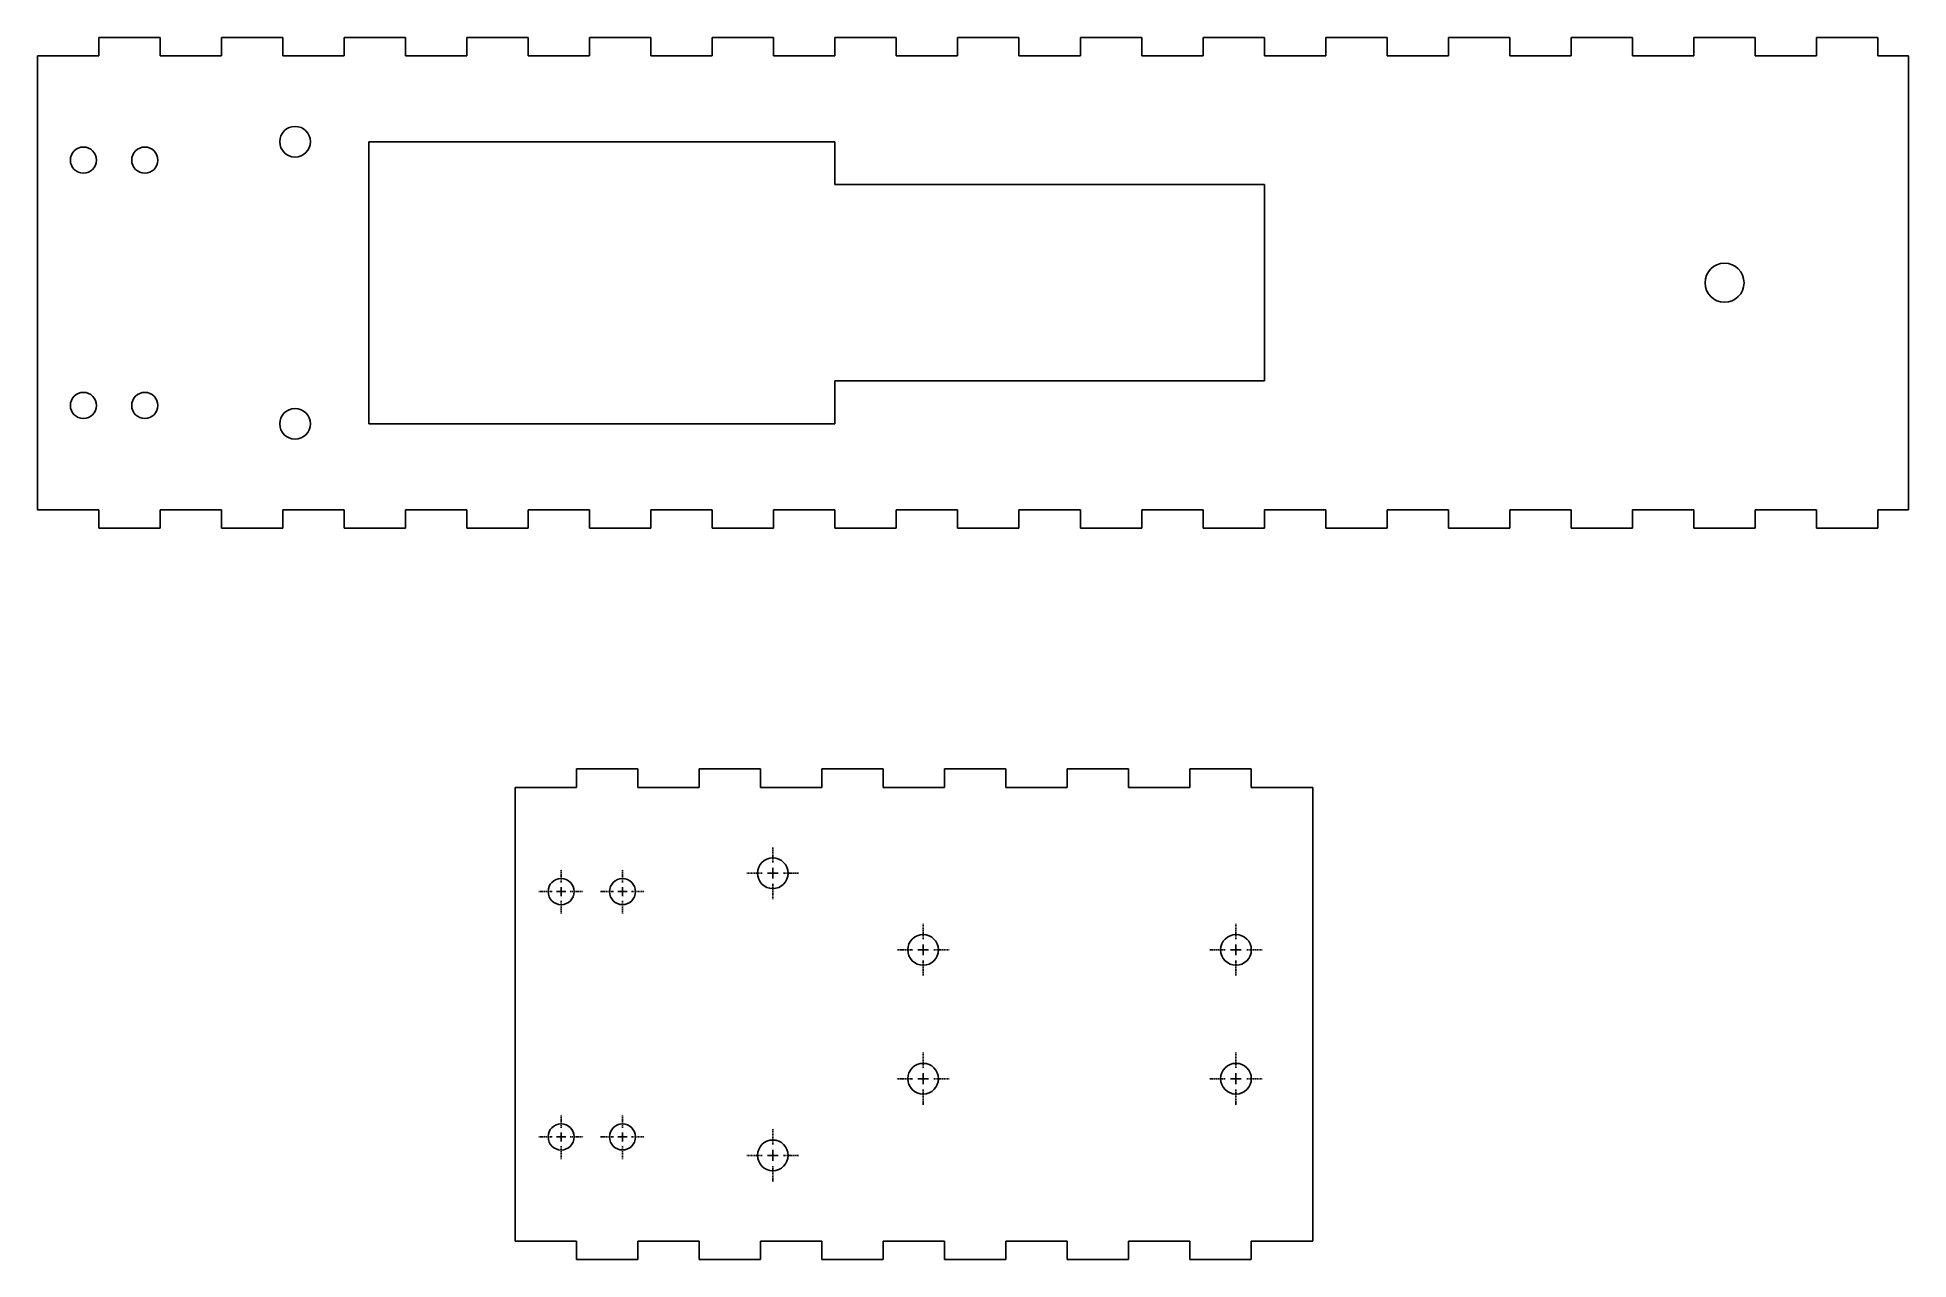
# Model space of a CAD drawing. Extents: x 24 to 329, y 57 to 256.
import ezdxf

# ---------------------------------------------------------------- set-up
doc = ezdxf.new("R2010")
doc.units = 0
doc.header["$LTSCALE"] = 0.5
doc.linetypes.add('CENTER', pattern=[0.72, 0.45, -0.09, 0.09, -0.09])
doc.layers.add('CENTERMARKS', color=7, linetype='CONTINUOUS')
doc.layers.add('VISIBLE', color=7, linetype='CONTINUOUS')

msp = doc.modelspace()

# ---------------------------------------------------------------- linework, layer by layer
at = {"layer": 'CENTERMARKS', "linetype": 'CENTER'}
for p, q in [((143.55, 121.78), (143.55, 124.28)), ((109.05, 118.52), (109.05, 120.65)), ((119.05, 118.52), (119.05, 120.65)), ((141.8, 120.03), (139.3, 120.03)), ((145.3, 120.03), (147.8, 120.03)), ((107.56, 117.03), (105.43, 117.03)), ((110.53, 117.03), (112.66, 117.03)), ((117.56, 117.03), (115.43, 117.03)), ((120.53, 117.03), (122.66, 117.03)), ((143.55, 118.28), (143.55, 115.78)), ((109.05, 115.55), (109.05, 113.42)), ((119.05, 115.55), (119.05, 113.42)), ((168.05, 109.28), (168.05, 111.78)), ((219.05, 109.28), (219.05, 111.78)), ((166.3, 107.53), (163.8, 107.53)), ((169.8, 107.53), (172.3, 107.53)), ((217.3, 107.53), (214.8, 107.53)), ((220.8, 107.53), (223.3, 107.53)), ((168.05, 105.78), (168.05, 103.28)), ((219.05, 105.78), (219.05, 103.28)), ((168.05, 88.28), (168.05, 90.78)), ((219.05, 88.28), (219.05, 90.78)), ((166.3, 86.53), (163.8, 86.53)), ((169.8, 86.53), (172.3, 86.53)), ((217.3, 86.53), (214.8, 86.53)), ((220.8, 86.53), (223.3, 86.53)), ((168.05, 84.78), (168.05, 82.28)), ((219.05, 84.78), (219.05, 82.28)), ((109.05, 78.52), (109.05, 80.65)), ((119.05, 78.52), (119.05, 80.65)), ((107.56, 77.03), (105.43, 77.03)), ((110.53, 77.03), (112.66, 77.03)), ((117.56, 77.03), (115.43, 77.03)), ((120.53, 77.03), (122.66, 77.03)), ((143.55, 75.78), (143.55, 78.28)), ((109.05, 75.55), (109.05, 73.42)), ((119.05, 75.55), (119.05, 73.42)), ((141.8, 74.03), (139.3, 74.03)), ((145.3, 74.03), (147.8, 74.03)), ((143.55, 72.28), (143.55, 69.78))]:
    msp.add_line(p, q, dxfattribs=at)
at = {"layer": 'CENTERMARKS', "linetype": 'CONTINUOUS'}
for p, q in [((142.67, 120.03), (144.42, 120.03)), ((143.55, 119.16), (143.55, 120.91)), ((108.3, 117.03), (109.79, 117.03)), ((109.05, 116.29), (109.05, 117.78)), ((118.3, 117.03), (119.79, 117.03)), ((119.05, 116.29), (119.05, 117.78)), ((167.17, 107.53), (168.92, 107.53)), ((168.05, 106.66), (168.05, 108.41)), ((218.17, 107.53), (219.92, 107.53)), ((219.05, 106.66), (219.05, 108.41)), ((167.17, 86.53), (168.92, 86.53)), ((168.05, 85.66), (168.05, 87.41)), ((218.17, 86.53), (219.92, 86.53)), ((219.05, 85.66), (219.05, 87.41)), ((108.3, 77.03), (109.79, 77.03)), ((109.05, 76.29), (109.05, 77.78)), ((118.3, 77.03), (119.79, 77.03)), ((119.05, 76.29), (119.05, 77.78)), ((142.67, 74.03), (144.42, 74.03)), ((143.55, 73.16), (143.55, 74.91))]:
    msp.add_line(p, q, dxfattribs=at)
at = {"layer": 'VISIBLE'}
for p, q in [((33.68, 256.3), (33.68, 253.3)), ((33.68, 256.3), (43.68, 256.3)), ((43.68, 256.3), (43.68, 253.3)), ((53.68, 256.3), (53.68, 253.3)), ((53.68, 256.3), (63.68, 256.3)), ((63.68, 256.3), (63.68, 253.3)), ((73.68, 256.3), (73.68, 253.3)), ((73.68, 256.3), (83.68, 256.3)), ((83.68, 256.3), (83.68, 253.3)), ((93.68, 256.3), (93.68, 253.3)), ((93.68, 256.3), (103.68, 256.3)), ((103.68, 256.3), (103.68, 253.3)), ((113.68, 256.3), (113.68, 253.3)), ((113.68, 256.3), (123.68, 256.3)), ((123.68, 256.3), (123.68, 253.3)), ((133.68, 256.3), (133.68, 253.3)), ((133.68, 256.3), (143.68, 256.3)), ((143.68, 256.3), (143.68, 253.3)), ((153.68, 256.3), (153.68, 253.3)), ((153.68, 256.3), (163.68, 256.3)), ((163.68, 256.3), (163.68, 253.3)), ((173.68, 256.3), (173.68, 253.3)), ((173.68, 256.3), (183.68, 256.3)), ((183.68, 256.3), (183.68, 253.3)), ((193.68, 256.3), (193.68, 253.3)), ((193.68, 256.3), (203.68, 256.3)), ((203.68, 256.3), (203.68, 253.3)), ((213.68, 256.3), (213.68, 253.3)), ((213.68, 256.3), (223.68, 256.3)), ((223.68, 256.3), (223.68, 253.3)), ((233.68, 256.3), (233.68, 253.3)), ((233.68, 256.3), (243.68, 256.3)), ((243.68, 256.3), (243.68, 253.3)), ((253.68, 256.3), (253.68, 253.3)), ((253.68, 256.3), (263.68, 256.3)), ((263.68, 256.3), (263.68, 253.3)), ((273.68, 256.3), (273.68, 253.3)), ((273.68, 256.3), (283.68, 256.3)), ((283.68, 256.3), (283.68, 253.3)), ((293.68, 256.3), (293.68, 253.3)), ((293.68, 256.3), (303.68, 256.3)), ((303.68, 256.3), (303.68, 253.3)), ((313.68, 256.3), (313.68, 253.3)), ((313.68, 256.3), (323.68, 256.3)), ((323.68, 256.3), (323.68, 253.3)), ((23.68, 253.3), (33.68, 253.3)), ((23.68, 179.3), (23.68, 253.3)), ((43.68, 253.3), (53.68, 253.3)), ((63.68, 253.3), (73.68, 253.3)), ((83.68, 253.3), (93.68, 253.3)), ((103.68, 253.3), (113.68, 253.3)), ((123.68, 253.3), (133.68, 253.3)), ((143.68, 253.3), (153.68, 253.3)), ((163.68, 253.3), (173.68, 253.3)), ((183.68, 253.3), (193.68, 253.3)), ((203.68, 253.3), (213.68, 253.3)), ((223.68, 253.3), (233.68, 253.3)), ((243.68, 253.3), (253.68, 253.3)), ((263.68, 253.3), (273.68, 253.3)), ((283.68, 253.3), (293.68, 253.3)), ((303.68, 253.3), (313.68, 253.3)), ((323.68, 253.3), (328.68, 253.3)), ((328.68, 179.3), (328.68, 253.3)), ((153.68, 239.3), (77.68, 239.3)), ((77.68, 239.3), (77.68, 193.3)), ((153.68, 239.3), (153.68, 232.3)), ((153.68, 232.3), (223.68, 232.3)), ((223.68, 200.3), (223.68, 232.3)), ((153.68, 200.3), (153.68, 193.3)), ((153.68, 200.3), (223.68, 200.3)), ((153.68, 193.3), (77.68, 193.3)), ((23.68, 179.3), (33.68, 179.3)), ((33.68, 176.3), (33.68, 179.3)), ((43.68, 179.3), (53.68, 179.3)), ((43.68, 176.3), (43.68, 179.3)), ((53.68, 176.3), (53.68, 179.3)), ((63.68, 179.3), (73.68, 179.3)), ((63.68, 176.3), (63.68, 179.3)), ((73.68, 176.3), (73.68, 179.3)), ((83.68, 179.3), (93.68, 179.3)), ((83.68, 176.3), (83.68, 179.3)), ((93.68, 176.3), (93.68, 179.3)), ((103.68, 179.3), (113.68, 179.3)), ((103.68, 176.3), (103.68, 179.3)), ((113.68, 176.3), (113.68, 179.3)), ((123.68, 179.3), (133.68, 179.3)), ((123.68, 176.3), (123.68, 179.3)), ((133.68, 176.3), (133.68, 179.3)), ((143.68, 179.3), (153.68, 179.3)), ((143.68, 176.3), (143.68, 179.3)), ((153.68, 176.3), (153.68, 179.3)), ((163.68, 179.3), (173.68, 179.3)), ((163.68, 176.3), (163.68, 179.3)), ((173.68, 176.3), (173.68, 179.3)), ((183.68, 179.3), (193.68, 179.3)), ((183.68, 176.3), (183.68, 179.3)), ((193.68, 176.3), (193.68, 179.3)), ((203.68, 179.3), (213.68, 179.3)), ((203.68, 176.3), (203.68, 179.3)), ((213.68, 176.3), (213.68, 179.3)), ((223.68, 179.3), (233.68, 179.3)), ((223.68, 176.3), (223.68, 179.3)), ((233.68, 176.3), (233.68, 179.3)), ((243.68, 179.3), (253.68, 179.3)), ((243.68, 176.3), (243.68, 179.3)), ((253.68, 176.3), (253.68, 179.3)), ((263.68, 179.3), (273.68, 179.3)), ((263.68, 176.3), (263.68, 179.3)), ((273.68, 176.3), (273.68, 179.3)), ((283.68, 179.3), (293.68, 179.3)), ((283.68, 176.3), (283.68, 179.3)), ((293.68, 176.3), (293.68, 179.3)), ((303.68, 179.3), (313.68, 179.3)), ((303.68, 176.3), (303.68, 179.3)), ((313.68, 176.3), (313.68, 179.3)), ((323.68, 179.3), (328.68, 179.3)), ((323.68, 176.3), (323.68, 179.3)), ((33.68, 176.3), (43.68, 176.3)), ((53.68, 176.3), (63.68, 176.3)), ((73.68, 176.3), (83.68, 176.3)), ((93.68, 176.3), (103.68, 176.3)), ((113.68, 176.3), (123.68, 176.3)), ((133.68, 176.3), (143.68, 176.3)), ((153.68, 176.3), (163.68, 176.3)), ((173.68, 176.3), (183.68, 176.3)), ((193.68, 176.3), (203.68, 176.3)), ((213.68, 176.3), (223.68, 176.3)), ((233.68, 176.3), (243.68, 176.3)), ((253.68, 176.3), (263.68, 176.3)), ((273.68, 176.3), (283.68, 176.3)), ((293.68, 176.3), (303.68, 176.3)), ((313.68, 176.3), (323.68, 176.3)), ((111.55, 137.03), (111.55, 134.03)), ((111.55, 137.03), (121.55, 137.03)), ((121.55, 137.03), (121.55, 134.03)), ((131.55, 137.03), (131.55, 134.03)), ((131.55, 137.03), (141.55, 137.03)), ((141.55, 137.03), (141.55, 134.03)), ((151.55, 137.03), (151.55, 134.03)), ((151.55, 137.03), (161.55, 137.03)), ((161.55, 137.03), (161.55, 134.03)), ((171.55, 137.03), (171.55, 134.03)), ((171.55, 137.03), (181.55, 137.03)), ((181.55, 137.03), (181.55, 134.03)), ((191.55, 137.03), (191.55, 134.03)), ((191.55, 137.03), (201.55, 137.03)), ((201.55, 137.03), (201.55, 134.03)), ((211.55, 137.03), (211.55, 134.03)), ((211.55, 137.03), (221.55, 137.03)), ((221.55, 137.03), (221.55, 134.03)), ((101.55, 134.03), (101.55, 60.03)), ((111.55, 134.03), (101.55, 134.03)), ((121.55, 134.03), (131.55, 134.03)), ((141.55, 134.03), (151.55, 134.03)), ((161.55, 134.03), (171.55, 134.03)), ((181.55, 134.03), (191.55, 134.03)), ((201.55, 134.03), (211.55, 134.03)), ((221.55, 134.03), (231.55, 134.03)), ((231.55, 60.03), (231.55, 134.03)), ((111.55, 60.03), (101.55, 60.03)), ((111.55, 57.03), (111.55, 60.03)), ((121.55, 60.03), (131.55, 60.03)), ((121.55, 57.03), (121.55, 60.03)), ((131.55, 57.03), (131.55, 60.03)), ((141.55, 60.03), (151.55, 60.03)), ((141.55, 57.03), (141.55, 60.03)), ((151.55, 57.03), (151.55, 60.03)), ((161.55, 60.03), (171.55, 60.03)), ((161.55, 57.03), (161.55, 60.03)), ((171.55, 57.03), (171.55, 60.03)), ((181.55, 60.03), (191.55, 60.03)), ((181.55, 57.03), (181.55, 60.03)), ((191.55, 57.03), (191.55, 60.03)), ((201.55, 60.03), (211.55, 60.03)), ((201.55, 57.03), (201.55, 60.03)), ((211.55, 57.03), (211.55, 60.03)), ((221.55, 57.03), (221.55, 60.03)), ((221.55, 60.03), (231.55, 60.03)), ((111.55, 57.03), (121.55, 57.03)), ((131.55, 57.03), (141.55, 57.03)), ((151.55, 57.03), (161.55, 57.03)), ((171.55, 57.03), (181.55, 57.03)), ((191.55, 57.03), (201.55, 57.03)), ((211.55, 57.03), (221.55, 57.03))]:
    msp.add_line(p, q, dxfattribs=at)
for centre, radius in [((65.68, 239.3), 2.5), ((31.18, 236.3), 2.13), ((41.18, 236.3), 2.13), ((298.68, 216.3), 3.18), ((31.18, 196.3), 2.13), ((41.18, 196.3), 2.13), ((65.68, 193.3), 2.5), ((143.55, 120.03), 2.5), ((109.05, 117.03), 2.13), ((119.05, 117.03), 2.12), ((168.05, 107.53), 2.5), ((219.05, 107.53), 2.5), ((168.05, 86.53), 2.5), ((219.05, 86.53), 2.5), ((109.05, 77.03), 2.13), ((119.05, 77.03), 2.12), ((143.55, 74.03), 2.5)]:
    msp.add_circle(centre, radius, dxfattribs=at)

doc.saveas('drawing.dxf')
